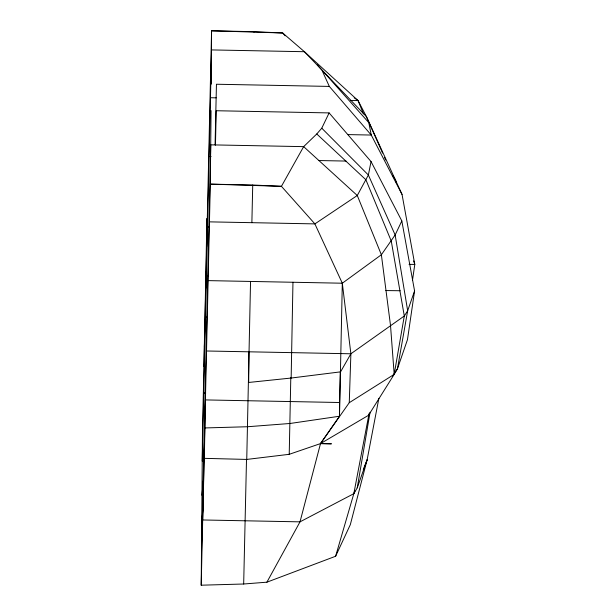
<?xml version="1.0" encoding="UTF-8"?>
<svg xmlns="http://www.w3.org/2000/svg" width="616" height="616" viewBox="0 0 616 616"><rect width="100%" height="100%" fill="white"/><g stroke="black" fill="none" stroke-linecap="round" stroke-linejoin="round"><path stroke-width="0.92" d="M378.863 398.344L367.144 459.721L350.327 524.655L335.612 556.256L266.905 582.182L243.674 584.007L201.209 585.2L202.464 431.862L211.565 30.8L253.985 31.67L282.69 32.987L304.427 51.713L358.058 100.577L366.42 116.632L382.582 153.068M363.286 469.554L367.144 459.721L357.249 487.833L353.823 493.678L300.007 521.852L202.687 519.966L203.134 500.408M204.389 347.077L206.899 218.565L206.676 246.585M204.466 441.641L203.064 508.685M205.729 288.303L205.86 271.594M215.446 145.153L216.231 110.734L329.113 112.913L371.04 161.554L401.825 220.936L414.576 290.929L407.476 339.624L397.443 368.815L394.194 374.359L368.522 415.307L320.512 443.589L289.22 454.315L246.746 459.428L204.335 458.35L205.413 399.915L339.608 402.51L339.493 416.239L320.512 443.589L300.007 521.852L266.905 582.182M211.057 110.634L210.31 184.138L201.209 585.2M211.28 84.138L211.565 30.8L282.69 32.987L285.216 35.828M248.941 351.813L248.695 382.459L291.152 378.039L340.563 371.856L350.881 353.784L404.296 316L407.669 310.749L414.576 290.929M291.152 378.039L292.962 282.259M203.95 366.635L204.458 338.8M201.447 555.994L210.78 144.845L303.65 146.639L357.28 195.503L381.373 254.755L390.505 325.34L394.194 374.359L349.264 402.695L320.512 443.589L331.285 443.82L320.512 443.589M215.076 144.768L216.447 84.238L329.329 86.417L371.255 135.05L402.04 194.433L414.791 264.426L412.474 280.349M253.977 32.109L253.985 31.67M243.674 584.007L246.5 459.582M250.543 281.435L246.746 459.428M251.875 222.676L252.729 185.008L210.31 184.138L281.435 186.325L314.892 223.893L342.311 283.214L350.881 353.784L349.264 402.695M290.798 377.577L289.22 454.315M339.608 402.51L340.301 371.81M401.825 220.936L395.149 234.95L381.373 254.755L342.311 283.214L339.493 416.239L290.074 423.477L247.617 426.734L205.182 427.935M201.948 495.272L203.557 479.009M201.732 521.79L202.957 509.347M357.249 487.833L370.062 412.235M394.194 374.359L404.296 316L391.268 241.079L365.904 179.78L316.77 133.972L303.65 146.639L281.435 186.325L252.729 185.008M335.612 556.256L353.823 493.678L369.069 413.598M371.04 161.554L368.368 175.021L357.28 195.503L314.892 223.893L209.455 221.86M353.823 493.678L354.87 490.998M316.77 133.972L321.775 128.197L329.113 112.913M392.631 375.952L397.443 368.815L407.669 310.749L395.149 234.95L368.368 175.021L321.775 128.197M204.142 461.076L202.225 461.068L211.558 49.919L304.427 51.713L366.42 116.632L402.04 194.433M409.032 264.356L414.791 264.426L413.59 260.891M385.801 290.56L400.184 290.744M210.472 97.728L216.224 97.836M350.396 100.431L358.058 100.577L363.455 113.844M348.163 134.604L371.255 135.05L368.799 122.638L317.34 64.888M209.14 156.487L211.065 156.526M319.073 160.545L346.023 161.069M207.546 226.857L209.471 226.896M206.429 275.791L208.354 275.822M208.123 280.619L342.311 283.214M205.49 317.217L207.407 317.255M206.522 350.989L350.881 353.784M203.773 393.016L205.69 393.085M354.177 97.798L358.058 100.577M392.762 175.452L395.595 180.165L395.965 182.043M322.253 70.855L329.329 86.417M384.507 157.403L385.662 160.006"/></g></svg>
